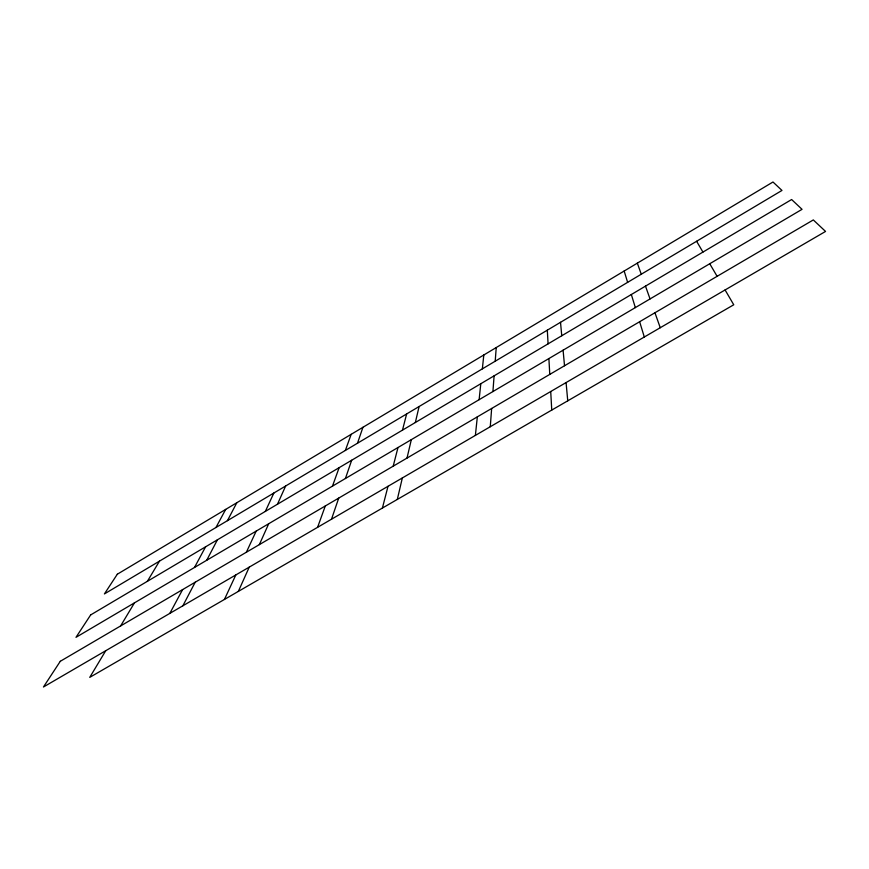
<?xml version="1.0" encoding="UTF-8"?>
<svg xmlns="http://www.w3.org/2000/svg" width="869" height="869" viewBox="0 0 869 869"><rect width="100%" height="100%" fill="white"/><g stroke="black" fill="none" stroke-linecap="round" stroke-linejoin="round"><path stroke-width="1.3" d="M490.268 426.733L491.648 408.473M492.919 391.561L494.103 375.842M495.211 361.211L496.232 347.546M475.386 435.402L477.331 416.859M479.123 399.686L480.796 383.729M482.349 368.869L483.805 354.986M397.307 499.436L402.347 477.95M407.007 458.082L411.33 439.649M415.349 422.508L419.097 406.529M382.403 508.061L388.008 486.303M393.19 466.175L398.002 447.502M402.477 430.144L406.649 413.948M331.502 519.217L338.725 498.1M345.427 478.504L351.663 460.255M357.496 443.223L362.938 427.287M317.587 527.32L325.299 505.964M332.469 486.14L339.138 467.674M345.362 450.446L351.185 434.315M238.345 591.398L249.24 567.131M259.331 544.635L268.717 523.714M277.472 504.216L285.64 486.01M224.43 599.458L235.814 574.952M246.362 552.239L256.181 531.111M265.327 511.417L273.876 493.005M182.87 605.791L195.21 582.219M206.703 560.277L217.413 539.812M227.428 520.672L236.824 502.738M169.835 613.384L182.609 589.606M194.493 567.468L205.584 546.818M215.968 527.494L225.69 509.397M105.736 650.718L89.746 677.375L733.751 304.78L725.083 289.953M120.606 625.952L134.456 602.869M147.382 581.307L159.494 561.124M696.612 241.278L702.934 252.086M709.745 263.741L717.11 276.32M637.335 263.144L641.268 274.224M645.493 286.129L650.045 298.936M654.944 312.753L660.255 327.722M624.17 271.019L627.624 282.349M631.339 294.515L635.337 307.604M639.638 321.726L644.309 337.009M560.516 322.312L561.754 335.749M563.09 350.196L564.524 365.751M566.077 382.577L567.75 400.815M547.318 330.177L548.078 343.863M548.893 358.56L549.773 374.398M550.718 391.517L551.75 410.081M60.287 661.298L43.45 686.999L825.55 231.436L813.319 219.933L60.287 661.298M90.658 614.926L75.983 637.335L802.044 209.331L791.626 199.533L90.658 614.926M117.315 574.224L104.41 593.929L781.97 190.441L772.986 182.001L117.315 574.224"/></g></svg>
